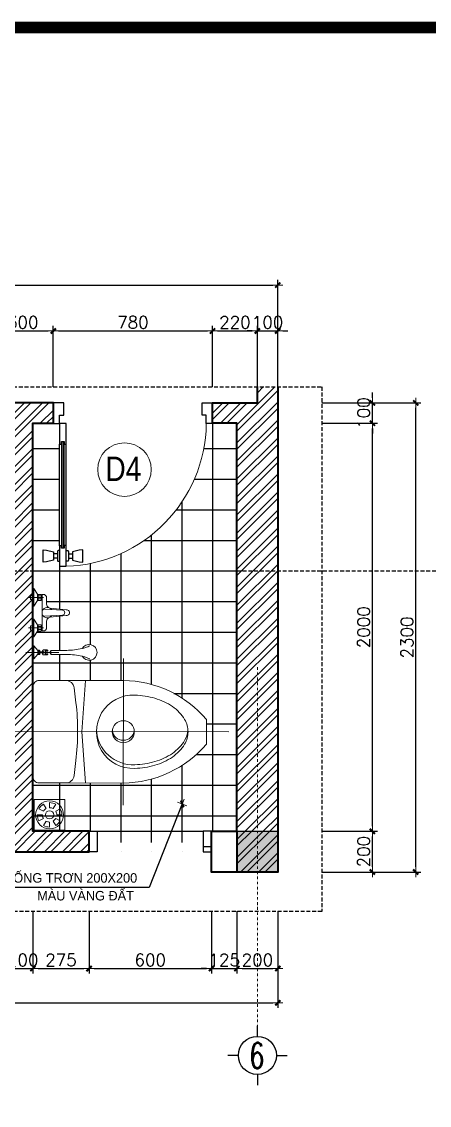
# Model space of a CAD drawing. Header units: millimetres. Extents: x 615730 to 2792744, y 139412 to 597571.
# Drawn here: x 1455219 to 1463210, y 228594 to 249842 of the extents above; entities that cross this region are included whole.
import ezdxf
from ezdxf.enums import TextEntityAlignment as Align

# ---------------------------------------------------------------- set-up
doc = ezdxf.new("R2010")
doc.units = ezdxf.units.MM
doc.header["$MEASUREMENT"] = 0
doc.header["$PDMODE"] = 34
doc.linetypes.add('DASHDOT', pattern=[1, 0.5, -0.25, 0, -0.25])
doc.linetypes.add('HIDDEN', pattern=[0.375, 0.25, -0.125])
doc.layers.get('0').update_dxf_attribs({"lineweight": 5})
for name, color, linetype, lineweight in [('1', 1, 'Continuous', 40), ('1L', 1, 'Continuous', 9), ('AN_0.20', 2, 'Continuous', 20), ('AN_CUA', 51, 'Continuous', 15), ('CHITIET', 144, 'Continuous', 5), ('NETNGOAITUONG', 1, 'Continuous', 40), ('TIM TRUC', 149, 'DASHDOT', 9), ('TUONG', 6, 'Continuous', 35), ('VATDUNG', 33, 'Continuous', 13), ('VLIEU', 250, 'Continuous', 9)]:
    doc.layers.add(name, color=color, linetype=linetype, lineweight=lineweight)
for name, color, linetype in [('AN_TEXT', 254, 'Continuous'), ('CUA', 132, 'Continuous'), ('DUT', 250, 'HIDDEN'), ('H', 252, 'Continuous'), ('HACH', 250, 'Continuous'), ('NET MANH', 252, 'Continuous'), ('NETCAT', 4, 'Continuous'), ('TEXT', 2, 'Continuous'), ('THBI-VS', 1, 'Continuous')]:
    doc.layers.add(name, color=color, linetype=linetype)
doc.styles.add('CHUHOA', font='')
doc.styles.add('romans', font='romans.shx', dxfattribs={"height": 240})
doc.styles.get('CHUHOA').set_extended_font_data('.VnAvantH')
doc.dimstyles.new('1-50', dxfattribs={"dimtxt": 200, "dimasz": 100, "dimexe": 100, "dimexo": 0, "dimgap": 50, "dimtad": 1, "dimdec": 0, "dimlfac": 0.25, "dimzin": 0, "dimdsep": 46, "dimtxsty": 'romans', "dimblk": ']', "dimcen": 0, "dimdle": 100, "dimclrd": 148, "dimclre": 148, "dimclrt": 2, "dimadec": 0, "dimazin": 0, "dimtfac": 1.111111, "dimtdec": 0, "dimtix": 1, "dimtmove": 2, "dimatfit": 3, "dimldrblk": ']', "dimfxl": 200, "dimtolj": 1, "dimtzin": 0, "dimarcsym": 0})
doc.dimstyles.new('100', dxfattribs={"dimtxt": 200, "dimasz": 100, "dimexe": 100, "dimexo": 0, "dimgap": 50, "dimtad": 1, "dimdec": 0, "dimdsep": 46, "dimtxsty": 'romans', "dimblk": ']', "dimcen": 50, "dimdle": 100, "dimclrd": 148, "dimclre": 148, "dimclrt": 2, "dimadec": 0, "dimazin": 0, "dimtfac": 0.4, "dimtdec": 0, "dimtix": 1, "dimtmove": 2, "dimatfit": 3, "dimldrblk": ']', "dimfxl": 150, "dimtvp": 0.004, "dimtolj": 1, "dimarcsym": 0})
pattern_1 = [(45, (-1278460.26, -928078.7), (-176.776695, 176.776695), []), (45, (-1278460.26, -927953.7), (-176.776695, 176.776695), [])]

# ---------------------------------------------------------------- blocks, each defined once
blk = doc.blocks.new('A$C15981CF1')
at = {"color": 8, "linetype": 'Continuous'}
for p, q in [((81, 101.2), (81, 598.8)), ((97.5, 611.2), (97.5, 88.8)), ((114.1, 101.2), (114.1, 598.7)), ((70.9, 60.7), (50.6, 60.7)), ((124.2, 60.7), (144.5, 60.7)), ((70.9, 40.5), (50.6, 40.5)), ((124.2, 40.5), (144.5, 40.5))]:
    blk.add_line(p, q, dxfattribs=at)
for points in [[(101.2, 740.5), (101.2, 801.3), (50.6, 801.3), (50.6, 700), (81, 700), (81, 740.5)], [(780, 740.5), (780, 801.3), (830.6, 801.3), (830.6, 700), (800.3, 700), (800.3, 740.5)], [(81, 598.8), (90.9, 598.8), (90.9, 611.2), (104.2, 611.2), (104.2, 598.7), (114.1, 598.7), (114.1, 700), (81, 700)], [(50.6, 30.4), (17.6, 21.8), (0, 20.2), (0, 81), (17.6, 79.4), (50.6, 70.9)], [(90.9, 88.8), (90.9, 101.2), (81, 101.2), (81, 0), (114.1, 0), (114.1, 101.3), (104.2, 101.3), (104.2, 88.8)], [(144.5, 30.4), (177.5, 21.8), (195.1, 20.2), (195.1, 81), (177.5, 79.4), (144.5, 70.9)]]:
    blk.add_lwpolyline(points, close=True, dxfattribs=at)
for points in [[(81, 78), (75.9, 78, 0.414214), (70.9, 72.9), (70.9, 29.7, 0.414214), (75.9, 24.6), (81, 24.6)], [(114.1, 78), (119.2, 78, -0.414214), (124.2, 72.9), (124.2, 29.7, -0.414214), (119.2, 24.6), (114.1, 24.6)]]:
    blk.add_lwpolyline(points, format="xyb", dxfattribs=at)
at = {"layer": '1L', "color": 8, "linetype": 'Continuous'}
for p, q in [((90.9, 611.2), (90.9, 88.8)), ((104.2, 611.2), (104.2, 88.8))]:
    blk.add_line(p, q, dxfattribs=at)
at = {"layer": '1L', "color": 8}
blk.add_arc((89.9, 710.1), 710.4, 271.9486, 359.1894, dxfattribs=at)
blk = doc.blocks.new('A$C1697067F')
at = {"layer": 'NETCAT', "color": 8, "linetype": 'Continuous'}
blk.add_blockref('A$C15981CF1', (0, 0), dxfattribs=at)
blk = doc.blocks.new('GA')
at = {"layer": 'VATDUNG', "ltscale": 3}
for p, q in [((0, 35.1), (0, 60)), ((-35.1, 0), (-60, 0)), ((-30.4, 17.5), (-52, 30)), ((-17.5, 30.4), (-30, 52)), ((17.5, 30.4), (30, 52)), ((30.4, 17.5), (52, 30)), ((-30.4, -17.5), (-52, -30)), ((-17.5, -30.4), (-30, -52)), ((0, -35.1), (0, -60)), ((17.5, -30.4), (30, -52)), ((30.4, -17.5), (52, -30)), ((35.1, 0), (60, 0))]:
    blk.add_line(p, q, dxfattribs=at)
blk.add_lwpolyline([(-75, -75), (75, -75), (75, 75), (-75, 75)], close=True, dxfattribs=at)
for radius in [68.4, 20.2]:
    blk.add_circle((0, 0), radius, dxfattribs=at)
for radius, start, end in [(60, 60, 90), (60, 180, 210), (60, 120, 150), (35.1, 180, 210), (35.1, 120, 150), (35.1, 60, 90), (35.1, 0, 30), (60, 0, 30), (60, 240, 270), (35.1, 240, 270), (35.1, 300, 330), (60, 300, 330)]:
    blk.add_arc((0, 0), radius, start, end, dxfattribs=at)
blk = doc.blocks.new('vtt2')
at = {"layer": 'VATDUNG'}
for p, q in [((-10.1, 0), (10.1, 0)), ((10.1, 0), (10.1, -10.1)), ((139.9, 0), (139.9, -10.1)), ((160.1, 0), (139.9, 0)), ((-43.6, -15.6), (-43.6, -11)), ((-43.6, -11), (43.6, -11)), ((-15.7, -33.5), (-43.6, -15.6)), ((-43.6, -15.6), (43.6, -15.6)), ((0, -33.5), (-15.7, -33.5)), ((-14.8, -50.8), (-14.8, -38.7)), ((-13, -36.7), (-13.6, -33.5)), ((-12.8, -36.7), (-9.6, -36.7)), ((10.1, -10.1), (-10.1, -10.1)), ((-9.1, -55.9), (-9.1, -52.7)), ((-6.9, -52.1), (-6.9, -37.3)), ((-4.3, -36.7), (4.3, -36.7)), ((4.3, -52.8), (-4.3, -52.8)), ((0, -33.5), (15.7, -33.5)), ((6.9, -52.1), (6.9, -37.3)), ((9.1, -55.9), (9.1, -52.7)), ((9.6, -36.7), (12.8, -36.7)), ((12.8, -52.8), (9.6, -52.8)), ((13, -36.7), (13.6, -33.5)), ((14.8, -38.7), (14.8, -50.8)), ((15.7, -33.5), (43.6, -15.6)), ((43.6, -15.6), (43.6, -11)), ((106.4, -15.6), (106.4, -11)), ((193.6, -11), (106.4, -11)), ((134.3, -33.5), (106.4, -15.6)), ((193.6, -15.6), (106.4, -15.6)), ((150, -33.5), (134.3, -33.5)), ((135.2, -38.7), (135.2, -50.8)), ((137, -36.7), (136.4, -33.5)), ((140.4, -36.7), (137.2, -36.7)), ((137.2, -52.8), (140.4, -52.8)), ((139.9, -10.1), (160.1, -10.1)), ((140.9, -55.9), (140.9, -52.7)), ((143.1, -52.1), (143.1, -37.3)), ((154.3, -36.7), (145.7, -36.7)), ((145.7, -52.8), (154.3, -52.8)), ((150, -33.5), (165.7, -33.5)), ((156.9, -52.1), (156.9, -37.3)), ((159.1, -55.9), (159.1, -52.7)), ((162.8, -36.7), (159.6, -36.7)), ((163, -36.7), (163.6, -33.5)), ((164.8, -50.8), (164.8, -38.7)), ((165.7, -33.5), (193.6, -15.6)), ((193.6, -15.6), (193.6, -11)), ((237.1, -15.3), (237.1, -11)), ((301.9, -11), (237.1, -11)), ((260.9, -34.8), (237.1, -15.3)), ((301.9, -15.3), (237.1, -15.3)), ((280.5, -36.6), (258.5, -36.6)), ((258.5, -43.3), (258.5, -36.6)), ((258.5, -43.3), (280.5, -43.3)), ((260.9, -34.8), (269.5, -34.8)), ((260.9, -45.1), (269.5, -45.1)), ((265.7, -59.9), (267.2, -47.3)), ((278.1, -34.8), (269.5, -34.8)), ((278.1, -45.1), (269.5, -45.1)), ((273.3, -59.9), (271.8, -47.3)), ((278.1, -34.8), (301.9, -15.3)), ((280.5, -43.3), (280.5, -36.6)), ((301.9, -15.3), (301.9, -11)), ((57.9, -68.1), (62.6, -155.9)), ((92.1, -68.1), (87.4, -155.9)), ((257, -65), (257, -78.4)), ((282, -65), (282, -78.4))]:
    blk.add_line(p, q, dxfattribs=at)
at = {"layer": 'VATDUNG', "linetype": 'Continuous'}
for p, q in [((0, 10.9), (0, -62.4)), ((150, 10.9), (150, -62.4)), ((269.5, -138.3), (269.5, 24)), ((259.5, -43.3), (259.5, -36.6)), ((260.5, -43.3), (260.5, -36.6)), ((261.5, -43.3), (261.5, -36.6)), ((262.5, -43.3), (262.5, -36.6)), ((263.5, -43.3), (263.5, -36.6)), ((264.5, -43.3), (264.5, -36.6)), ((265.5, -43.3), (265.5, -36.6)), ((266.5, -43.3), (266.5, -36.6)), ((267.5, -43.3), (267.5, -36.6)), ((268.5, -43.3), (268.5, -36.6)), ((269.5, -43.3), (269.5, -36.6)), ((270.5, -43.3), (270.5, -36.6)), ((271.5, -43.3), (271.5, -36.6)), ((272.5, -43.3), (272.5, -36.6)), ((273.5, -43.3), (273.5, -36.6)), ((274.5, -43.3), (274.5, -36.6)), ((275.5, -43.3), (275.5, -36.6)), ((276.5, -43.3), (276.5, -36.6)), ((277.5, -43.3), (277.5, -36.6)), ((278.5, -43.3), (278.5, -36.6)), ((279.5, -43.3), (279.5, -36.6)), ((262.9, -85.1), (262.9, -73.3)), ((276.1, -85.1), (276.1, -73.3))]:
    blk.add_line(p, q, dxfattribs=at)
at = {"layer": 'VATDUNG'}
for points in [[(-10.1, -10.1), (-10.1, 0)], [(160.1, -10.1), (160.1, 0)]]:
    blk.add_lwpolyline(points, dxfattribs=at)
for points in [[(-9.6, -52.8), (-12.8, -52.8, -0.414214), (-14.8, -50.8)], [(159.6, -52.8), (162.8, -52.8, 0.414214), (164.8, -50.8)], [(52.9, -94.7, -0.076151), (50, -87.5, 0.253452), (33.2, -78.4), (1.3, -78.4, -0.414214), (-14.7, -62.4), (-14.7, -55.9), (164.7, -55.9), (164.7, -62.4, -0.414214), (148.7, -78.4), (116.8, -78.4, 0.253452), (100, -87.5, -0.076151), (97.1, -94.7)], [(53.1, -96.3), (61.4, -174.7, 1.184895), (88.6, -174.7), (97, -94.9)], [(261.6, -99.8, 0.24616), (259.5, -102.6), (259.5, -176.9, -0.04738), (251, -252.2, 3.957386), (288, -252.2, -0.04738), (279.5, -176.9), (279.5, -102.6, 0.182299), (278.2, -100.3, 0.036518), (277.4, -96.9, 0.144549), (261.6, -96.9, 0.036518), (260.8, -100.3)], [(266, -57.5, 0.018576), (264.5, -57.8, 0.076901), (260.7, -59.4, 0.107156), (257.9, -62.2, 0.146395), (257, -65, 0.146395)], [(269.5, -70.5, 0.063925), (264.5, -71.2, 0.076901), (260.7, -72.8, 0.107156), (257.9, -75.6, 0.146395), (257, -78.4, 0.146395), (257.9, -81.2, 0.107156), (260.7, -83.9, 0.045668), (262.9, -85.1, 0.063925)], [(276.1, -85.1, 0.045668), (278.3, -83.9, 0.107156), (281.1, -81.2, 0.146395), (282, -78.4, 0.146395), (281.1, -75.6, 0.107156), (278.3, -72.8, 0.076901), (274.5, -71.2, 0.063925), (269.5, -70.5, 0.063925)], [(282, -65, 0.146395), (281.1, -62.2, 0.107156), (278.3, -59.4, 0.076901), (274.5, -57.8, 0.018576), (273, -57.5, 0.063925)]]:
    blk.add_lwpolyline(points, format="xyb", dxfattribs=at)
at = {"layer": 'VATDUNG', "linetype": 'Continuous'}
for points in [[(269.5, -72, 0.063925), (264.9, -72.6, 0.076901), (261.5, -74.1, 0.107156), (259.1, -76.4, 0.146395), (258.5, -78.4, 0.146395), (259.1, -80.3, 0.107156), (261.5, -82.7, 0.033209), (262.9, -83.4, 0.063925)], [(276.1, -83.4, 0.033209), (277.5, -82.7, 0.107156), (279.9, -80.3, 0.146395), (280.5, -78.4, 0.146395), (279.9, -76.4, 0.107156), (277.5, -74.1, 0.076901), (274.1, -72.6, 0.063925), (269.5, -72, 0.063925)]]:
    blk.add_lwpolyline(points, format="xyb", dxfattribs=at)
at = {"layer": 'VATDUNG'}
for centre, radius, start, end in [((-12.8, -38.7), 2, 90, 180), ((-22.8, -97.2), 61.9, 75.1734, 77.7048), ((-22.8, 7.7), 61.9, 282.2952, 284.8266), ((8.9, -97.2), 61.9, 102.2952, 104.8266), ((8.9, 7.7), 61.9, 255.1734, 257.7048), ((-8.9, -97.2), 61.9, 75.1734, 77.7048), ((-8.9, 7.7), 61.9, 282.2952, 284.8266), ((22.8, -97.2), 61.9, 102.2952, 104.8266), ((22.8, 7.7), 61.9, 255.1734, 257.7048), ((12.8, -38.7), 2, 0, 90), ((12.8, -50.8), 2, 270, 0), ((137.2, -38.7), 2, 90, 180), ((137.2, -50.8), 2, 180, 270), ((127.2, -97.2), 61.9, 75.1734, 77.7048), ((127.2, 7.7), 61.9, 282.2952, 284.8266), ((158.9, -97.2), 61.9, 102.2952, 104.8266), ((158.9, 7.7), 61.9, 255.1734, 257.7048), ((141.1, -97.2), 61.9, 75.1734, 77.7048), ((141.1, 7.7), 61.9, 282.2952, 284.8266), ((172.8, -97.2), 61.9, 102.2952, 104.8266), ((172.8, 7.7), 61.9, 255.1734, 257.7048), ((162.8, -38.7), 2, 0, 90), ((261.3, -36.3), 1.64, 104.0487, 187.5065), ((261.3, -43.6), 1.64, 172.4935, 255.9513), ((269.1, -43.3), 4.42, 204.1816, 274.5789), ((269.9, -43.3), 4.42, 265.4211, 335.8184), ((277.7, -36.3), 1.64, 352.4935, 75.9513), ((277.7, -43.6), 1.64, 284.0487, 7.5065), ((75, -81.6), 25.7, 346.8148, 193.1852), ((75, -81.6), 25.7, 210.604, 233.5986), ((33.2, -98.4), 20, 6.0147, 10.6781), ((75, -81.6), 25.7, 306.4014, 329.396), ((116.8, -98.4), 20, 169.3219, 173.9853), ((269.5, -126.6), 28, 73.5498, 106.4502), ((268, -60.2), 2.4, 173.0536, 247.3092), ((269.5, -56.7), 6.2, 247.3092, 292.6908), ((271, -60.2), 2.4, 292.6908, 6.9464), ((275.8, -103.2), 3.78, 49.8361, 63.8259), ((75, -155.3), 12.4, 183.071, 356.929), ((31.2, -193.6), 227.5, 340.6929, 344.5981), ((-141.1, -169.6), 400.7, 347.8411, 348.1128), ((680.1, -169.6), 400.7, 191.8872, 192.1589), ((507.8, -193.6), 227.5, 195.4019, 199.3071), ((-23251, 9104.2), 25297.4, 338.19981, 338.25273), ((23790, 9104.2), 25297.4, 201.74727, 201.80019)]:
    blk.add_arc(centre, radius, start, end, dxfattribs=at)
blk = doc.blocks.new(']')
for p, q in [((1, 0), (-1, 0)), ((0, 1), (0, -1))]:
    blk.add_line(p, q)
at = {"color": 9, "const_width": 0.4}
blk.add_lwpolyline([(-0.51, -0.51), (0.51, 0.51)], dxfattribs=at)
blk = doc.blocks.new('*D2889')
at = {"layer": 'DEFPOINTS', "color": 0, "ltscale": 10, "transparency": 16777216}
for p in [(1455039, 232398), (1455439, 232398), (1455439, 231276)]:
    blk.add_point(p, dxfattribs=at)
at = {"layer": 'VLIEU', "color": 148, "lineweight": -2, "ltscale": 10, "transparency": 16777216}
for p, q in [((1455039, 232398), (1455039, 231176)), ((1455439, 232398), (1455439, 231176)), ((1454939, 231276), (1454839, 231276)), ((1455039, 231276), (1455439, 231276)), ((1455539, 231276), (1455639, 231276))]:
    blk.add_line(p, q, dxfattribs=at)
at = {"layer": 'VLIEU', "color": 148, "lineweight": -2, "ltscale": 10, "transparency": 16777216, "xscale": 100, "yscale": 100, "zscale": 100}
blk.add_blockref(']', (1455039, 231276), dxfattribs=at)
at = {"layer": 'VLIEU', "color": 148, "lineweight": -2, "ltscale": 10, "transparency": 16777216, "xscale": 100, "yscale": 100, "zscale": 100, "rotation": 180}
blk.add_blockref(']', (1455439, 231276), dxfattribs=at)
at = {"layer": 'VLIEU', "color": 2, "ltscale": 10, "transparency": 16777216, "insert": (1455239, 231446), "char_height": 240, "attachment_point": 5, "style": 'romans'}
blk.add_mtext('\\A1;100', dxfattribs=at)
blk = doc.blocks.new('*D2890')
at = {"layer": 'DEFPOINTS', "color": 0, "ltscale": 10, "transparency": 16777216}
for p in [(1455439, 232398), (1456539, 232398), (1456539, 231276)]:
    blk.add_point(p, dxfattribs=at)
at = {"layer": 'VLIEU', "color": 148, "lineweight": -2, "ltscale": 10, "transparency": 16777216}
for p, q in [((1455439, 232398), (1455439, 231176)), ((1456539, 232398), (1456539, 231176)), ((1455539, 231276), (1456439, 231276))]:
    blk.add_line(p, q, dxfattribs=at)
at = {"layer": 'VLIEU', "color": 148, "lineweight": -2, "ltscale": 10, "transparency": 16777216, "xscale": 100, "yscale": 100, "zscale": 100, "rotation": 180}
blk.add_blockref(']', (1455439, 231276), dxfattribs=at)
at = {"layer": 'VLIEU', "color": 148, "lineweight": -2, "ltscale": 10, "transparency": 16777216, "xscale": 100, "yscale": 100, "zscale": 100}
blk.add_blockref(']', (1456539, 231276), dxfattribs=at)
at = {"layer": 'VLIEU', "color": 2, "ltscale": 10, "transparency": 16777216, "insert": (1455989, 231446), "char_height": 240, "attachment_point": 5, "style": 'romans'}
blk.add_mtext('\\A1;275', dxfattribs=at)
blk = doc.blocks.new('*D2891')
at = {"layer": 'DEFPOINTS', "color": 0, "ltscale": 10, "transparency": 16777216}
for p in [(1456539, 232398), (1458939, 232398), (1458939, 231276)]:
    blk.add_point(p, dxfattribs=at)
at = {"layer": 'VLIEU', "color": 148, "lineweight": -2, "ltscale": 10, "transparency": 16777216}
for p, q in [((1456539, 232398), (1456539, 231176)), ((1458939, 232398), (1458939, 231176)), ((1456639, 231276), (1458839, 231276))]:
    blk.add_line(p, q, dxfattribs=at)
at = {"layer": 'VLIEU', "color": 148, "lineweight": -2, "ltscale": 10, "transparency": 16777216, "xscale": 100, "yscale": 100, "zscale": 100, "rotation": 180}
blk.add_blockref(']', (1456539, 231276), dxfattribs=at)
at = {"layer": 'VLIEU', "color": 148, "lineweight": -2, "ltscale": 10, "transparency": 16777216, "xscale": 100, "yscale": 100, "zscale": 100}
blk.add_blockref(']', (1458939, 231276), dxfattribs=at)
at = {"layer": 'VLIEU', "color": 2, "ltscale": 10, "transparency": 16777216, "insert": (1457739, 231446), "char_height": 240, "attachment_point": 5, "style": 'romans'}
blk.add_mtext('\\A1;600', dxfattribs=at)
blk = doc.blocks.new('*D2892')
at = {"layer": 'DEFPOINTS', "color": 0, "ltscale": 10, "transparency": 16777216}
for p in [(1458939, 232398), (1459439, 232398), (1459439, 231276)]:
    blk.add_point(p, dxfattribs=at)
at = {"layer": 'VLIEU', "color": 148, "lineweight": -2, "ltscale": 10, "transparency": 16777216}
for p, q in [((1458939, 232398), (1458939, 231176)), ((1459439, 232398), (1459439, 231176)), ((1458839, 231276), (1458739, 231276)), ((1458939, 231276), (1459439, 231276)), ((1459539, 231276), (1459639, 231276))]:
    blk.add_line(p, q, dxfattribs=at)
at = {"layer": 'VLIEU', "color": 148, "lineweight": -2, "ltscale": 10, "transparency": 16777216, "xscale": 100, "yscale": 100, "zscale": 100}
blk.add_blockref(']', (1458939, 231276), dxfattribs=at)
at = {"layer": 'VLIEU', "color": 148, "lineweight": -2, "ltscale": 10, "transparency": 16777216, "xscale": 100, "yscale": 100, "zscale": 100, "rotation": 180}
blk.add_blockref(']', (1459439, 231276), dxfattribs=at)
at = {"layer": 'VLIEU', "color": 2, "ltscale": 10, "transparency": 16777216, "insert": (1459189, 231446), "char_height": 240, "attachment_point": 5, "style": 'romans'}
blk.add_mtext('\\A1;125', dxfattribs=at)
blk = doc.blocks.new('*D2893')
at = {"layer": 'DEFPOINTS', "color": 0, "ltscale": 10, "transparency": 16777216}
for p in [(1459439, 232398), (1460239, 232398), (1460239, 231276)]:
    blk.add_point(p, dxfattribs=at)
at = {"layer": 'VLIEU', "color": 148, "lineweight": -2, "ltscale": 10, "transparency": 16777216}
for p, q in [((1459439, 232398), (1459439, 231176)), ((1460239, 232398), (1460239, 231176)), ((1459539, 231276), (1460139, 231276))]:
    blk.add_line(p, q, dxfattribs=at)
at = {"layer": 'VLIEU', "color": 148, "lineweight": -2, "ltscale": 10, "transparency": 16777216, "xscale": 100, "yscale": 100, "zscale": 100, "rotation": 180}
blk.add_blockref(']', (1459439, 231276), dxfattribs=at)
at = {"layer": 'VLIEU', "color": 148, "lineweight": -2, "ltscale": 10, "transparency": 16777216, "xscale": 100, "yscale": 100, "zscale": 100}
blk.add_blockref(']', (1460239, 231276), dxfattribs=at)
at = {"layer": 'VLIEU', "color": 2, "ltscale": 10, "transparency": 16777216, "insert": (1459839, 231446), "char_height": 240, "attachment_point": 5, "style": 'romans'}
blk.add_mtext('\\A1;200', dxfattribs=at)
blk = doc.blocks.new('A$C7FCA254A')
at = {"layer": 'VLIEU', "extrusion": (-1.22461e-16, 4.94336e-30, -1)}
for points in [[(-410.4, 570), (-409.8, 0)], [(-557.6, 484.3), (-571.6, 284.8), (-557.2, 85.3)], [(0, 285.4), (-851.7, 284.5)]]:
    blk.add_lwpolyline(points, dxfattribs=at)
for points in [[(-634.1, 85.3), (-409.9, 85.5, 0.218492), (-87, 237.8), (-87.1, 332.8, 0.218492), (-410.3, 484.5), (-634.5, 484.3)], [(-514.6, 277.8, -0.414259), (-365.1, 413.4, -0.060335), (-287.3, 401.1, -0.081386), (-219.1, 369.1, -0.106971), (-171.7, 318.9, -0.116903), (-158.6, 278.1, -0.116903)]]:
    blk.add_lwpolyline(points, format="xyb", dxfattribs=at)
for points in [[(-761.4, 108.9), (-761.8, 460.4, -0.414214), (-738, 484.2), (-634.5, 484.3, -0.379919), (-601.4, 455), (-594.5, 397.1, -0.059314), (-594.2, 172.5), (-601.1, 114.6, -0.379919), (-634.1, 85.3), (-737.6, 85.2, -0.414214)], [(-365.1, 427.6, 1.051391), (-364.8, 142.5, 0.060335), (-287, 154.9, 0.081386), (-218.9, 187, 0.106971), (-171.6, 237.3, 0.136416), (-158.3, 285.3, 0.136416), (-171.7, 333.2, 0.106971), (-219.1, 383.4, 0.081386), (-287.3, 415.4, 0.060335)]]:
    blk.add_lwpolyline(points, format="xyb", close=True, dxfattribs=at)
blk.add_circle((-410.1, 285), 42.8, dxfattribs=at)
blk.add_arc((-410.1, 275.5), 42.8, 6.4388, 173.68, dxfattribs=at)
blk = doc.blocks.new('A$C27AD62B1')
at = {"layer": 'NETCAT', "rotation": 90}
blk.add_blockref('A$C7FCA254A', (570, 0), dxfattribs=at)
blk = doc.blocks.new('*D2895')
at = {"layer": 'DEFPOINTS', "color": 0, "ltscale": 10, "transparency": 16777216}
for p in [(1446239, 232398), (1460239, 232398), (1460239, 230604)]:
    blk.add_point(p, dxfattribs=at)
at = {"layer": 'VLIEU', "color": 148, "lineweight": -2, "ltscale": 10, "transparency": 16777216}
for p, q in [((1446239, 232398), (1446239, 230504)), ((1460239, 232398), (1460239, 230504)), ((1446339, 230604), (1460139, 230604))]:
    blk.add_line(p, q, dxfattribs=at)
at = {"layer": 'VLIEU', "color": 148, "lineweight": -2, "ltscale": 10, "transparency": 16777216, "xscale": 100, "yscale": 100, "zscale": 100, "rotation": 180}
blk.add_blockref(']', (1446239, 230604), dxfattribs=at)
at = {"layer": 'VLIEU', "color": 148, "lineweight": -2, "ltscale": 10, "transparency": 16777216, "xscale": 100, "yscale": 100, "zscale": 100}
blk.add_blockref(']', (1460239, 230604), dxfattribs=at)
at = {"layer": 'VLIEU', "color": 2, "ltscale": 10, "transparency": 16777216, "insert": (1453239, 230774), "char_height": 240, "attachment_point": 5, "style": 'romans'}
blk.add_mtext('\\A1;3500', dxfattribs=at)
blk = doc.blocks.new('tt')
at = {"layer": 'CUA'}
for p, q in [((0, -159), (0, 50)), ((-373, -532), (-582, -532)), ((373, -532), (582, -532)), ((0, -905), (0, -1114))]:
    blk.add_line(p, q, dxfattribs=at)
blk.add_circle((0, -532), 373, dxfattribs=at)
blk = doc.blocks.new('*D2896')
at = {"layer": 'DEFPOINTS', "color": 0, "ltscale": 10, "transparency": 16777216}
for p in [(1461102, 233968), (1462093, 233968), (1461102, 233168)]:
    blk.add_point(p, dxfattribs=at)
at = {"layer": 'VLIEU', "color": 148, "lineweight": -2, "ltscale": 10, "transparency": 16777216}
for p, q in [((1461102, 233968), (1462193, 233968)), ((1462093, 233268), (1462093, 233868)), ((1461102, 233168), (1462193, 233168))]:
    blk.add_line(p, q, dxfattribs=at)
at = {"layer": 'VLIEU', "color": 148, "lineweight": -2, "ltscale": 10, "transparency": 16777216, "xscale": 100, "yscale": 100, "zscale": 100}
for p, rotation in [((1462093, 233968), 90), ((1462093, 233168), 270)]:
    blk.add_blockref(']', p, dxfattribs=dict(at, rotation=rotation))
at = {"layer": 'VLIEU', "color": 2, "ltscale": 10, "transparency": 16777216, "insert": (1461923, 233568), "char_height": 240, "attachment_point": 5, "rotation": 90, "style": 'romans'}
blk.add_mtext('\\A1;200', dxfattribs=at)
blk = doc.blocks.new('*D2897')
at = {"layer": 'DEFPOINTS', "color": 0, "ltscale": 10, "transparency": 16777216}
for p in [(1461102, 241968), (1462093, 241968), (1461102, 233968)]:
    blk.add_point(p, dxfattribs=at)
at = {"layer": 'VLIEU', "color": 148, "lineweight": -2, "ltscale": 10, "transparency": 16777216}
for p, q in [((1461102, 241968), (1462193, 241968)), ((1462093, 234068), (1462093, 241868)), ((1461102, 233968), (1462193, 233968))]:
    blk.add_line(p, q, dxfattribs=at)
at = {"layer": 'VLIEU', "color": 148, "lineweight": -2, "ltscale": 10, "transparency": 16777216, "xscale": 100, "yscale": 100, "zscale": 100}
for p, rotation in [((1462093, 241968), 90), ((1462093, 233968), 270)]:
    blk.add_blockref(']', p, dxfattribs=dict(at, rotation=rotation))
at = {"layer": 'VLIEU', "color": 2, "ltscale": 10, "transparency": 16777216, "insert": (1461923, 237968), "char_height": 240, "attachment_point": 5, "rotation": 90, "style": 'romans'}
blk.add_mtext('\\A1;2000', dxfattribs=at)
blk = doc.blocks.new('*D2898')
at = {"layer": 'DEFPOINTS', "color": 0, "ltscale": 10, "transparency": 16777216}
for p in [(1461102, 242368), (1462093, 242368), (1461102, 241968)]:
    blk.add_point(p, dxfattribs=at)
at = {"layer": 'VLIEU', "color": 148, "lineweight": -2, "ltscale": 10, "transparency": 16777216}
for p, q in [((1462093, 242468), (1462093, 242568)), ((1461102, 242368), (1462193, 242368)), ((1462093, 241968), (1462093, 242368)), ((1461102, 241968), (1462193, 241968)), ((1462093, 241868), (1462093, 241768))]:
    blk.add_line(p, q, dxfattribs=at)
at = {"layer": 'VLIEU', "color": 148, "lineweight": -2, "ltscale": 10, "transparency": 16777216, "xscale": 100, "yscale": 100, "zscale": 100}
for p, rotation in [((1462093, 242368), 270), ((1462093, 241968), 90)]:
    blk.add_blockref(']', p, dxfattribs=dict(at, rotation=rotation))
at = {"layer": 'VLIEU', "color": 2, "ltscale": 10, "transparency": 16777216, "insert": (1461923, 242168), "char_height": 240, "attachment_point": 5, "rotation": 90, "style": 'romans'}
blk.add_mtext('\\A1;100', dxfattribs=at)
blk = doc.blocks.new('*D2899')
at = {"layer": 'DEFPOINTS', "color": 0, "ltscale": 10, "transparency": 16777216}
for p in [(1461102, 242368), (1462943, 242368), (1461102, 233168)]:
    blk.add_point(p, dxfattribs=at)
at = {"layer": 'VLIEU', "color": 148, "lineweight": -2, "ltscale": 10, "transparency": 16777216}
for p, q in [((1461102, 242368), (1463043, 242368)), ((1462943, 233268), (1462943, 242268)), ((1461102, 233168), (1463043, 233168))]:
    blk.add_line(p, q, dxfattribs=at)
at = {"layer": 'VLIEU', "color": 148, "lineweight": -2, "ltscale": 10, "transparency": 16777216, "xscale": 100, "yscale": 100, "zscale": 100}
for p, rotation in [((1462943, 242368), 90), ((1462943, 233168), 270)]:
    blk.add_blockref(']', p, dxfattribs=dict(at, rotation=rotation))
at = {"layer": 'VLIEU', "color": 2, "ltscale": 10, "transparency": 16777216, "insert": (1462773, 237768), "char_height": 240, "attachment_point": 5, "rotation": 90, "style": 'romans'}
blk.add_mtext('\\A1;2300', dxfattribs=at)
blk = doc.blocks.new('*D2904')
at = {"layer": 'DEFPOINTS', "color": 0, "ltscale": 10, "transparency": 16777216}
for p in [(1455839, 243777), (1454639, 242681), (1455839, 242681)]:
    blk.add_point(p, dxfattribs=at)
at = {"layer": 'VLIEU', "color": 148, "lineweight": -2, "ltscale": 10, "transparency": 16777216}
for p, q in [((1454639, 242681), (1454639, 243877)), ((1454739, 243777), (1455739, 243777)), ((1455839, 242681), (1455839, 243877))]:
    blk.add_line(p, q, dxfattribs=at)
at = {"layer": 'VLIEU', "color": 148, "lineweight": -2, "ltscale": 10, "transparency": 16777216, "xscale": 100, "yscale": 100, "zscale": 100, "rotation": 180}
blk.add_blockref(']', (1454639, 243777), dxfattribs=at)
at = {"layer": 'VLIEU', "color": 148, "lineweight": -2, "ltscale": 10, "transparency": 16777216, "xscale": 100, "yscale": 100, "zscale": 100}
blk.add_blockref(']', (1455839, 243777), dxfattribs=at)
at = {"layer": 'VLIEU', "color": 2, "ltscale": 10, "transparency": 16777216, "insert": (1455239, 243947), "char_height": 240, "attachment_point": 5, "style": 'romans'}
blk.add_mtext('\\A1;300', dxfattribs=at)
blk = doc.blocks.new('*D2905')
at = {"layer": 'DEFPOINTS', "color": 0, "ltscale": 10, "transparency": 16777216}
for p in [(1458959, 243777), (1455839, 242681), (1458959, 242681)]:
    blk.add_point(p, dxfattribs=at)
at = {"layer": 'VLIEU', "color": 148, "lineweight": -2, "ltscale": 10, "transparency": 16777216}
for p, q in [((1455839, 242681), (1455839, 243877)), ((1455939, 243777), (1458859, 243777)), ((1458959, 242681), (1458959, 243877))]:
    blk.add_line(p, q, dxfattribs=at)
at = {"layer": 'VLIEU', "color": 148, "lineweight": -2, "ltscale": 10, "transparency": 16777216, "xscale": 100, "yscale": 100, "zscale": 100, "rotation": 180}
blk.add_blockref(']', (1455839, 243777), dxfattribs=at)
at = {"layer": 'VLIEU', "color": 148, "lineweight": -2, "ltscale": 10, "transparency": 16777216, "xscale": 100, "yscale": 100, "zscale": 100}
blk.add_blockref(']', (1458959, 243777), dxfattribs=at)
at = {"layer": 'VLIEU', "color": 2, "ltscale": 10, "transparency": 16777216, "insert": (1457399, 243947), "char_height": 240, "attachment_point": 5, "style": 'romans'}
blk.add_mtext('\\A1;780', dxfattribs=at)
blk = doc.blocks.new('*D2906')
at = {"layer": 'DEFPOINTS', "color": 0, "ltscale": 10, "transparency": 16777216}
for p in [(1459839, 243777), (1458959, 242681), (1459839, 242681)]:
    blk.add_point(p, dxfattribs=at)
at = {"layer": 'VLIEU', "color": 148, "lineweight": -2, "ltscale": 10, "transparency": 16777216}
for p, q in [((1458959, 242681), (1458959, 243877)), ((1459059, 243777), (1459739, 243777)), ((1459839, 242681), (1459839, 243877))]:
    blk.add_line(p, q, dxfattribs=at)
at = {"layer": 'VLIEU', "color": 148, "lineweight": -2, "ltscale": 10, "transparency": 16777216, "xscale": 100, "yscale": 100, "zscale": 100, "rotation": 180}
blk.add_blockref(']', (1458959, 243777), dxfattribs=at)
at = {"layer": 'VLIEU', "color": 148, "lineweight": -2, "ltscale": 10, "transparency": 16777216, "xscale": 100, "yscale": 100, "zscale": 100}
blk.add_blockref(']', (1459839, 243777), dxfattribs=at)
at = {"layer": 'VLIEU', "color": 2, "ltscale": 10, "transparency": 16777216, "insert": (1459399, 243947), "char_height": 240, "attachment_point": 5, "style": 'romans'}
blk.add_mtext('\\A1;220', dxfattribs=at)
blk = doc.blocks.new('*D2907')
at = {"layer": 'DEFPOINTS', "color": 0, "ltscale": 10, "transparency": 16777216}
for p in [(1460239, 243777), (1459839, 242681), (1460239, 242681)]:
    blk.add_point(p, dxfattribs=at)
at = {"layer": 'VLIEU', "color": 148, "lineweight": -2, "ltscale": 10, "transparency": 16777216}
for p, q in [((1459739, 243777), (1459639, 243777)), ((1459839, 242681), (1459839, 243877)), ((1459839, 243777), (1460239, 243777)), ((1460239, 242681), (1460239, 243877)), ((1460339, 243777), (1460439, 243777))]:
    blk.add_line(p, q, dxfattribs=at)
at = {"layer": 'VLIEU', "color": 148, "lineweight": -2, "ltscale": 10, "transparency": 16777216, "xscale": 100, "yscale": 100, "zscale": 100}
blk.add_blockref(']', (1459839, 243777), dxfattribs=at)
at = {"layer": 'VLIEU', "color": 148, "lineweight": -2, "ltscale": 10, "transparency": 16777216, "xscale": 100, "yscale": 100, "zscale": 100, "rotation": 180}
blk.add_blockref(']', (1460239, 243777), dxfattribs=at)
at = {"layer": 'VLIEU', "color": 2, "ltscale": 10, "transparency": 16777216, "insert": (1460039, 243947), "char_height": 240, "attachment_point": 5, "style": 'romans'}
blk.add_mtext('\\A1;100', dxfattribs=at)
blk = doc.blocks.new('*D2908')
at = {"layer": 'DEFPOINTS', "color": 0, "ltscale": 10, "transparency": 16777216}
for p in [(1460239, 244677), (1446239, 242681), (1460239, 242681)]:
    blk.add_point(p, dxfattribs=at)
at = {"layer": 'VLIEU', "color": 148, "lineweight": -2, "ltscale": 10, "transparency": 16777216}
for p, q in [((1446239, 242681), (1446239, 244777)), ((1460239, 242681), (1460239, 244777)), ((1446339, 244677), (1460139, 244677))]:
    blk.add_line(p, q, dxfattribs=at)
at = {"layer": 'VLIEU', "color": 148, "lineweight": -2, "ltscale": 10, "transparency": 16777216, "xscale": 100, "yscale": 100, "zscale": 100, "rotation": 180}
blk.add_blockref(']', (1446239, 244677), dxfattribs=at)
at = {"layer": 'VLIEU', "color": 148, "lineweight": -2, "ltscale": 10, "transparency": 16777216, "xscale": 100, "yscale": 100, "zscale": 100}
blk.add_blockref(']', (1460239, 244677), dxfattribs=at)
at = {"layer": 'VLIEU', "color": 2, "ltscale": 10, "transparency": 16777216, "insert": (1453239, 244847), "char_height": 240, "attachment_point": 5, "style": 'romans'}
blk.add_mtext('\\A1;3500', dxfattribs=at)

msp = doc.modelspace()

# ---------------------------------------------------------------- hatches: boundary and pattern name
at = {"layer": 'VLIEU', "ltscale": 10}
h = msp.add_hatch(dxfattribs=at)
h.set_pattern_fill('STEEL', color=256, scale=2000, style=0)
h.set_pattern_definition(pattern_1)
h.paths.add_polyline_path([(1455439.4, 239171.6), (1455439.4, 241967.6), (1455839.4, 241967.6), (1455839.4, 242367.6), (1455039.4, 242367.6), (1454639.4, 242367.6), (1454639.4, 241967.6), (1455039.4, 241967.6), (1455039.4, 233967.6), (1453939.3, 233967.6), (1453939.3, 233567.6), (1456539.4, 233567.6), (1456539.4, 233967.6), (1455439.4, 233967.6), (1455439.4, 237345.8), (1455437.9, 237345.8), (1455437.9, 237604.9), (1455439.4, 237604.9), (1455439.4, 237779.1), (1455437.9, 237779.1), (1455437.9, 237913), (1455393.9, 237913), (1455393.9, 237993.7), (1455437.9, 237993.7), (1455437.9, 238127.6), (1455439.4, 238127.6), (1455439.4, 238379.1), (1455437.9, 238379.1), (1455437.9, 238513), (1455393.9, 238513), (1455393.9, 238593.7), (1455437.9, 238593.7), (1455437.9, 238727.6), (1455439.4, 238727.6)])
h.paths.add_polyline_path([(1460239.4, 242681.4), (1459839.4, 242681.4), (1459839.4, 242367.6), (1458959.4, 242367.6), (1458959.4, 241967.6), (1459439.4, 241967.6), (1459439.4, 233967.6), (1460239.4, 233967.6)])
h = msp.add_hatch(dxfattribs=at)
h.set_pattern_fill('STEEL', color=256, scale=2000, style=0)
h.set_pattern_definition(pattern_1)
h.paths.add_polyline_path([(1460239.3, 233167.6), (1460239.3, 233967.6), (1459439.3, 233967.6), (1459439.3, 233167.6)])

# ---------------------------------------------------------------- linework, layer by layer
at = {"layer": 'AN_0.20', "color": 3}
msp.add_circle((1457234.8, 241059.5), 525, dxfattribs=at)
at = {"layer": 'AN_CUA', "ltscale": 2}
for p, q in [((1456699.4, 233967.6), (1458779.4, 233967.6)), ((1456699.4, 233963.6), (1458779.4, 233963.6))]:
    msp.add_line(p, q, dxfattribs=at)
at = {"layer": 'CUA', "color": 3}
for points in [[(1456539.4, 233967.6), (1456699.4, 233967.6), (1456699.4, 233567.6), (1456539.4, 233567.6)], [(1458939.4, 233967.6), (1458779.4, 233967.6), (1458779.4, 233567.6), (1458939.4, 233567.6)]]:
    msp.add_lwpolyline(points, close=True, dxfattribs=at)
at = {"layer": 'DUT', "color": 2, "ltscale": 300}
msp.add_lwpolyline([(1445601.4, 242681.4), (1461101.6, 242681.4), (1461101.6, 232397.9), (1445601.4, 232397.9)], close=True, dxfattribs=at)
at = {"layer": 'DUT', "color": 5, "ltscale": 300}
msp.add_lwpolyline([(1445375.3, 239071.1), (1463780.7, 239071.1)], dxfattribs=at)
at = {"layer": 'H', "const_width": 227.1}
msp.add_lwpolyline([(1441980.4, 218543), (1486335.9, 218543), (1486335.9, 249728.1), (1441980.4, 249728.1)], close=True, dxfattribs=at)
at = {"layer": 'HACH'}
for p, q in [((1458965.9, 233967.6), (1458965.9, 241967.6)), ((1455439.4, 241471.1), (1455960.9, 241471.1)), ((1458788, 241471.1), (1459439.3, 241471.1)), ((1455439.4, 240871.1), (1455960.9, 240871.1)), ((1458603.1, 240871.1), (1459439.3, 240871.1)), ((1458365.9, 236575), (1458365.9, 240434.2)), ((1455439.4, 240271.1), (1455960.9, 240271.1)), ((1458249.5, 240271.1), (1459439.3, 240271.1)), ((1455439.4, 239671.1), (1455960.9, 239671.1)), ((1457620.7, 239671.1), (1459439.3, 239671.1)), ((1457765.9, 236845.8), (1457765.9, 239779.3)), ((1457165.9, 236924.3), (1457165.9, 239413)), ((1455439.4, 239071.1), (1459439.3, 239071.1)), ((1455965.9, 238321.2), (1455965.9, 239162.4)), ((1456565.9, 237629.2), (1456565.9, 239218.9)), ((1455707.6, 238471.1), (1459439.3, 238471.1)), ((1455965.9, 237515.3), (1455965.9, 238185.5)), ((1455515.2, 237871.1), (1459439.3, 237871.1)), ((1455965.9, 236925.6), (1455965.9, 237435.3)), ((1455439.4, 237271.1), (1459439.3, 237271.1)), ((1456565.9, 236924.9), (1456565.9, 237321.5)), ((1455439.4, 236671.1), (1455440.1, 236671.1)), ((1458203.1, 236671.1), (1459439.3, 236671.1)), ((1455439.4, 236071.1), (1455439.5, 236071.1)), ((1458839, 236071.1), (1459439.3, 236071.1)), ((1458638.9, 235471.1), (1459439.3, 235471.1)), ((1458365.9, 233747.6), (1458365.9, 235261.1)), ((1455439.4, 234871.1), (1459439.3, 234871.1)), ((1455965.9, 233967.6), (1455965.9, 234914.6)), ((1456565.9, 233967.6), (1456565.9, 234914)), ((1457165.9, 233747.6), (1457165.9, 234913.4)), ((1457765.9, 233747.6), (1457765.9, 234991.2)), ((1455439.4, 234271.1), (1459439.3, 234271.1)), ((1457165.9, 233567.6), (1457165.9, 233567.6)), ((1457765.9, 233567.6), (1457765.9, 233567.6)), ((1458365.9, 233567.6), (1458365.9, 233567.6)), ((1458779.4, 233671.1), (1458939.4, 233671.1))]:
    msp.add_line(p, q, dxfattribs=at)
at = {"layer": 'NET MANH'}
msp.add_lwpolyline([(1459439.3, 233967.6), (1460239.3, 233967.6), (1460239.3, 233167.6), (1459439.3, 233167.6)], close=True, dxfattribs=at)
msp.add_solid([(1459439.3, 233167.6), (1460239.3, 233167.6), (1459439.3, 233967.6), (1460239.3, 233967.6)], dxfattribs=at)
at = {"layer": 'NETNGOAITUONG'}
msp.add_line((1459439.3, 233967.6), (1459439.3, 233167.6), dxfattribs=at)
for points in [[(1460239.4, 242681.4), (1460239.4, 233167.6), (1458939.4, 233167.6), (1458939.4, 233967.6), (1459439.4, 233967.6), (1459439.4, 241967.6), (1458959.4, 241967.6), (1458959.4, 242367.6), (1459839.4, 242367.6), (1459839.4, 242681.4)], [(1453939.3, 233567.6), (1456539.4, 233567.6), (1456539.4, 233967.6), (1455439.4, 233967.6), (1455439.4, 239171.6), (1455439.4, 239171.6), (1455439.4, 241967.6), (1455439.4, 241967.6), (1455439.4, 241967.6), (1455839.4, 241967.6), (1455839.4, 242367.6), (1455039.4, 242367.6), (1455039.4, 242367.6), (1454639.4, 242367.6), (1454639.4, 241967.6), (1455039.4, 241967.6), (1455039.4, 233967.6), (1453939.3, 233967.6), (1453939.3, 233567.6)]]:
    msp.add_lwpolyline(points, dxfattribs=at)
at = {"layer": 'TIM TRUC', "ltscale": 100}
msp.add_line((1459839.3, 237182.1), (1459839.3, 230155.3), dxfattribs=at)

# ---------------------------------------------------------------- block references
at = {"layer": '1', "xscale": 4, "yscale": 4, "zscale": 4}
msp.add_blockref('GA', (1455765.4, 234289.6), dxfattribs=at)
at = {"layer": 'CHITIET', "xscale": 5.040000000037253, "yscale": 5.040000000037253, "zscale": 5.040000000037253, "rotation": 90}
msp.add_blockref('A$C27AD62B1', (1459277.7, 234482.4), dxfattribs=at)
at = {"layer": 'CUA'}
msp.add_blockref('tt', (1459839.3, 230105.3), dxfattribs=at)
at = {"layer": 'NETCAT', "linetype": 'Continuous', "xscale": 4, "yscale": 4, "zscale": 4}
msp.add_blockref('A$C1697067F', (1455636.9, 239162.4), dxfattribs=at)
at = {"layer": 'THBI-VS', "xscale": -4, "yscale": 4, "zscale": 4, "rotation": 90}
msp.add_blockref('vtt2', (1455393.9, 238553.3), dxfattribs=at)

# ---------------------------------------------------------------- texts
at = {"layer": 'AN_TEXT', "ltscale": 2, "insert": (1457211.3, 241315.4), "char_height": 482.4, "width": 363.45, "attachment_point": 2, "style": 'romans'}
msp.add_mtext('{\\fVNI-Helve-Condense|b0|i0|c0|p2;D4}', dxfattribs=at)
at = {"layer": 'TEXT', "style": 'CHUHOA'}
for s, p in [('l¸t g¹ch chèng tr¬n 200x200', (1453378.9, 232960.2)), ('mµu vµng ®Êt', (1455521.8, 232611.6))]:
    msp.add_text(s, height=186.32, dxfattribs=at).set_placement(p)
at = {"layer": 'TUONG', "style": 'romans', "width": 0.7}
msp.add_text('6', height=500, dxfattribs=at).set_placement((1459830, 229320.5), align=Align.CENTER)

# ---------------------------------------------------------------- dimensions: what is measured, and where the dimension line sits
at = {"layer": 'VLIEU', "ltscale": 10}
for base, p1, p2, picture, middle in [((1460239.4, 244677.1), (1446239.1, 242681.4), (1460239.4, 242681.4), '*D2908', (1453239.3, 244847.1)), ((1455839.4, 243777.4), (1454639.4, 242681.4), (1455839.4, 242681.4), '*D2904', (1455239.4, 243947.4)), ((1458959.3, 243777.4), (1455839.4, 242681.4), (1458959.3, 242681.4), '*D2905', (1457399.3, 243947.4)), ((1459839.4, 243777.4), (1458959.3, 242681.4), (1459839.4, 242681.4), '*D2906', (1459399.3, 243947.4)), ((1460239.4, 243777.4), (1459839.4, 242681.4), (1460239.4, 242681.4), '*D2907', (1460039.4, 243947.4)), ((1460239.3, 230603.8), (1446239.3, 232397.9), (1460239.3, 232397.9), '*D2895', (1453239.3, 230773.8)), ((1455439.4, 231275.6), (1455039.4, 232397.9), (1455439.4, 232397.9), '*D2889', (1455239.4, 231445.6)), ((1456539.4, 231275.6), (1455439.4, 232397.9), (1456539.4, 232397.9), '*D2890', (1455989.4, 231445.6)), ((1458939.4, 231275.6), (1456539.4, 232397.9), (1458939.4, 232397.9), '*D2891', (1457739.4, 231445.6)), ((1459439.3, 231275.6), (1458939.4, 232397.9), (1459439.3, 232397.9), '*D2892', (1459189.4, 231445.6)), ((1460239.3, 231275.6), (1459439.3, 232397.9), (1460239.3, 232397.9), '*D2893', (1459839.3, 231445.6))]:
    dim = msp.add_linear_dim(base=base, p1=p1, p2=p2, dimstyle='1-50', dxfattribs=at)
    dim.commit()
    dim.dimension.update_dxf_attribs({"geometry": picture, "text_midpoint": middle})
for base, p1, p2, picture, middle in [((1462093.2, 242367.6), (1461101.6, 241967.6), (1461101.6, 242367.6), '*D2898', (1461923.2, 242167.6)), ((1462942.6, 242367.6), (1461101.6, 233167.6), (1461101.6, 242367.6), '*D2899', (1462772.6, 237767.6)), ((1462093.2, 241967.6), (1461101.6, 233967.6), (1461101.6, 241967.6), '*D2897', (1461923.2, 237967.6)), ((1462093.2, 233967.6), (1461101.6, 233167.6), (1461101.6, 233967.6), '*D2896', (1461923.2, 233567.6))]:
    dim = msp.add_linear_dim(base=base, p1=p1, p2=p2, angle=90, dimstyle='1-50', dxfattribs=at)
    dim.commit()
    dim.dimension.update_dxf_attribs({"geometry": picture, "text_midpoint": middle})

# ---------------------------------------------------------------- leaders
at = {"layer": 'HACH'}
msp.add_leader([(1458365.9, 234504.3), (1457716.6, 232863.7), (1453433.6, 232863.7)], dimstyle='100', override={"dimtad": 0}, dxfattribs=at)

doc.saveas('drawing.dxf')
